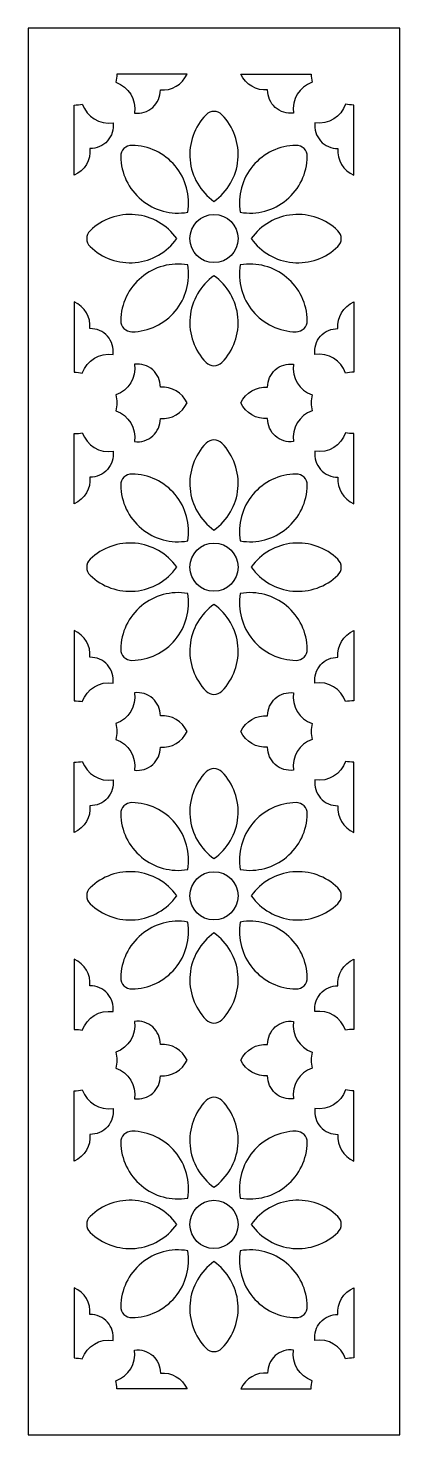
# Model space of a CAD drawing. Extents: x 223 to 625, y 722 to 2246.
import ezdxf

# ---------------------------------------------------------------- set-up
doc = ezdxf.new("R2010")
doc.units = 0
doc.layers.add('LAYER_05', color=7, linetype='CONTINUOUS')

msp = doc.modelspace()

# ---------------------------------------------------------------- linework, layer by layer
at = {"layer": 'LAYER_05'}
msp.add_lwpolyline([(222.9, 721.9), (625.5, 721.9), (625.5, 2246), (222.9, 2246)], close=True, dxfattribs=at)
for points in [[(318.9, 2196, -0.054569), (317.9, 2187.3, -0.362998), (338.1, 2154, 0.456384), (366.1, 2179, 0.314026), (395, 2196)], [(529.5, 2196, 0.054569), (530.5, 2187.3, 0.362998), (510.3, 2154, -0.456384), (482.3, 2179, -0.314026), (453.4, 2196)], [(272.9, 2162.7, 0.054569), (281.6, 2163.7, 0.362998), (314.9, 2143.5, -0.456384), (289.9, 2115.5, -0.314026), (272.9, 2086.6)], [(432.8, 2152.2, 0.421734), (415.6, 2152.2, 0.460684), (424.2, 2058.2, 0.460684)], [(575.5, 2162.7, -0.054569), (566.8, 2163.7, -0.362998), (533.5, 2143.5, 0.456384), (558.5, 2115.5, 0.314026), (575.5, 2086.6)], [(335.3, 2119, 0.421734), (323.2, 2106.9, 0.460684), (395.7, 2046.5, 0.460684)], [(525.2, 2106.9, 0.421734), (513.1, 2119, 0.460684), (452.7, 2046.5, 0.460684)], [(290, 2026.5, 0.421734), (290, 2009.4, 0.460684), (383.9, 2018, 0.460684)], [(558.4, 2009.4, 0.421734), (558.4, 2026.5, 0.460684), (464.5, 2018, 0.460684)], [(323.2, 1929.1, 0.421734), (335.3, 1917, 0.460684), (395.7, 1989.5, 0.460684)], [(513.1, 1917, 0.421734), (525.2, 1929.1, 0.460684), (452.7, 1989.5, 0.460684)], [(415.6, 1883.8, 0.421734), (432.8, 1883.8, 0.460684), (424.2, 1977.7, 0.460684)], [(272.9, 1873.2, -0.054569), (281.6, 1872.3, -0.362998), (314.9, 1892.4, 0.456384), (289.9, 1920.5, 0.314026), (272.9, 1949.4)], [(575.5, 1873.2, 0.054569), (566.8, 1872.3, 0.362998), (533.5, 1892.4, -0.456384), (558.5, 1920.5, -0.314026), (575.5, 1949.4)], [(318.9, 1840, -0.054569), (317.9, 1831.3, -0.362998), (338.1, 1798, 0.456384), (366.1, 1823, 0.314026), (395, 1840, 0.314026), (366.1, 1857, 0.456384), (338.1, 1881.9, -0.362998), (317.9, 1848.7, -0.054569)], [(529.5, 1840, 0.054569), (530.5, 1831.3, 0.362998), (510.3, 1798, -0.456384), (482.3, 1823, -0.314026), (453.4, 1840, -0.314026), (482.3, 1857, -0.456384), (510.3, 1881.9, 0.362998), (530.5, 1848.7, 0.054569)], [(272.9, 1806.7, 0.054569), (281.6, 1807.7, 0.362998), (314.9, 1787.5, -0.456384), (289.9, 1759.5, -0.314026), (272.9, 1730.6)], [(432.8, 1796.2, 0.421734), (415.6, 1796.2, 0.460684), (424.2, 1702.2, 0.460684)], [(575.5, 1806.7, -0.054569), (566.8, 1807.7, -0.362998), (533.5, 1787.5, 0.456384), (558.5, 1759.5, 0.314026), (575.5, 1730.6)], [(335.3, 1762.9, 0.421734), (323.2, 1750.8, 0.460684), (395.7, 1690.4, 0.460684)], [(525.2, 1750.8, 0.421734), (513.1, 1762.9, 0.460684), (452.7, 1690.4, 0.460684)], [(290, 1670.5, 0.421734), (290, 1653.4, 0.460684), (383.9, 1662, 0.460684)], [(558.4, 1653.4, 0.421734), (558.4, 1670.5, 0.460684), (464.5, 1662, 0.460684)], [(323.2, 1573.1, 0.421734), (335.3, 1561, 0.460684), (395.7, 1633.5, 0.460684)], [(513.1, 1561, 0.421734), (525.2, 1573.1, 0.460684), (452.7, 1633.5, 0.460684)], [(415.6, 1527.7, 0.421734), (432.8, 1527.7, 0.460684), (424.2, 1621.7, 0.460684)], [(272.9, 1517.2, -0.054569), (281.6, 1516.3, -0.362998), (314.9, 1536.4, 0.456384), (289.9, 1564.4, 0.314026), (272.9, 1593.3)], [(575.5, 1517.2, 0.054569), (566.8, 1516.3, 0.362998), (533.5, 1536.4, -0.456384), (558.5, 1564.4, -0.314026), (575.5, 1593.3)], [(366.1, 1501, 0.456384), (338.1, 1525.9, -0.362998), (317.9, 1492.7, -0.109464), (317.9, 1475.2, -0.362998), (338.1, 1442, 0.456384), (366.1, 1466.9, 0.314026), (395, 1483.9, 0.314026)], [(529.5, 1483.9, 0.054569), (530.5, 1475.2, 0.362998), (510.3, 1442, -0.456384), (482.3, 1466.9, -0.314026), (453.4, 1483.9, -0.314026), (482.3, 1501, -0.456384), (510.3, 1525.9, 0.362998), (530.5, 1492.7, 0.054569)], [(272.9, 1450.7, 0.054569), (281.6, 1451.6, 0.362998), (314.9, 1431.5, -0.456384), (289.9, 1403.5, -0.314026), (272.9, 1374.6)], [(575.5, 1450.7, -0.054569), (566.8, 1451.6, -0.362998), (533.5, 1431.5, 0.456384), (558.5, 1403.5, 0.314026), (575.5, 1374.6)], [(432.8, 1440.2, 0.421734), (415.6, 1440.2, 0.460684), (424.2, 1346.2, 0.460684)], [(335.3, 1406.9, 0.421734), (323.2, 1394.8, 0.460684), (395.7, 1334.4, 0.460684)], [(525.2, 1394.8, 0.421734), (513.1, 1406.9, 0.460684), (452.7, 1334.4, 0.460684)], [(290, 1314.5, 0.421734), (290, 1297.4, 0.460684), (383.9, 1305.9, 0.460684)], [(558.4, 1297.4, 0.421734), (558.4, 1314.5, 0.460684), (464.5, 1305.9, 0.460684)], [(323.2, 1217.1, 0.421734), (335.3, 1205, 0.460684), (395.7, 1277.5, 0.460684)], [(415.6, 1171.7, 0.421734), (432.8, 1171.7, 0.460684), (424.2, 1265.7, 0.460684)], [(513.1, 1205, 0.421734), (525.2, 1217.1, 0.460684), (452.7, 1277.5, 0.460684)], [(272.9, 1161.2, -0.054569), (281.6, 1160.2, -0.362998), (314.9, 1180.4, 0.456384), (289.9, 1208.4, 0.314026), (272.9, 1237.3)], [(575.5, 1161.2, 0.054569), (566.8, 1160.2, 0.362998), (533.5, 1180.4, -0.456384), (558.5, 1208.4, -0.314026), (575.5, 1237.3)], [(366.1, 1144.9, 0.456384), (338.1, 1169.9, -0.362998), (317.9, 1136.6, -0.109464), (317.9, 1119.2, -0.362998), (338.1, 1086, 0.456384), (366.1, 1110.9, 0.314026), (395, 1127.9, 0.314026)], [(529.5, 1127.9, 0.054569), (530.5, 1119.2, 0.362998), (510.3, 1086, -0.456384), (482.3, 1110.9, -0.314026), (453.4, 1127.9, -0.314026), (482.3, 1144.9, -0.456384), (510.3, 1169.9, 0.362998), (530.5, 1136.6, 0.054569)], [(272.9, 1094.7, 0.054569), (281.6, 1095.6, 0.362998), (314.9, 1075.5, -0.456384), (289.9, 1047.4, -0.314026), (272.9, 1018.5)], [(432.8, 1084.1, 0.421734), (415.6, 1084.1, 0.460684), (424.2, 990.2, 0.460684)], [(575.5, 1094.7, -0.054569), (566.8, 1095.6, -0.362998), (533.5, 1075.5, 0.456384), (558.5, 1047.4, 0.314026), (575.5, 1018.5)], [(335.3, 1050.9, 0.421734), (323.2, 1038.8, 0.460684), (395.7, 978.4, 0.460684)], [(525.2, 1038.8, 0.421734), (513.1, 1050.9, 0.460684), (452.7, 978.4, 0.460684)], [(290, 958.5, 0.421734), (290, 941.3, 0.460684), (383.9, 949.9, 0.460684)], [(558.4, 941.3, 0.421734), (558.4, 958.5, 0.460684), (464.5, 949.9, 0.460684)], [(323.2, 861, 0.421734), (335.3, 848.9, 0.460684), (395.7, 921.4, 0.460684)], [(513.1, 848.9, 0.421734), (525.2, 861, 0.460684), (452.7, 921.4, 0.460684)], [(415.6, 815.7, 0.421734), (432.8, 815.7, 0.460684), (424.2, 909.6, 0.460684)], [(272.9, 805.2, -0.054569), (281.6, 804.2, -0.362998), (314.9, 824.3, 0.456384), (289.9, 852.4, 0.314026), (272.9, 881.3)], [(575.5, 805.2, 0.054569), (566.8, 804.2, 0.362998), (533.5, 824.3, -0.456384), (558.5, 852.4, -0.314026), (575.5, 881.3)], [(318.9, 771.9, 0.054569), (317.9, 780.6, 0.362998), (338.1, 813.8, -0.456384), (366.1, 788.9, -0.314026), (395, 771.9)], [(529.5, 771.9, -0.054569), (530.5, 780.6, -0.362998), (510.3, 813.8, 0.456384), (482.3, 788.9, 0.314026), (453.4, 771.9)]]:
    msp.add_lwpolyline(points, format="xyb", close=True, dxfattribs=at)
for centre in [(424.2, 2018), (424.2, 1662), (424.2, 1305.9), (424.2, 949.9)]:
    msp.add_circle(centre, 26.1, dxfattribs=at)

doc.saveas('drawing.dxf')
